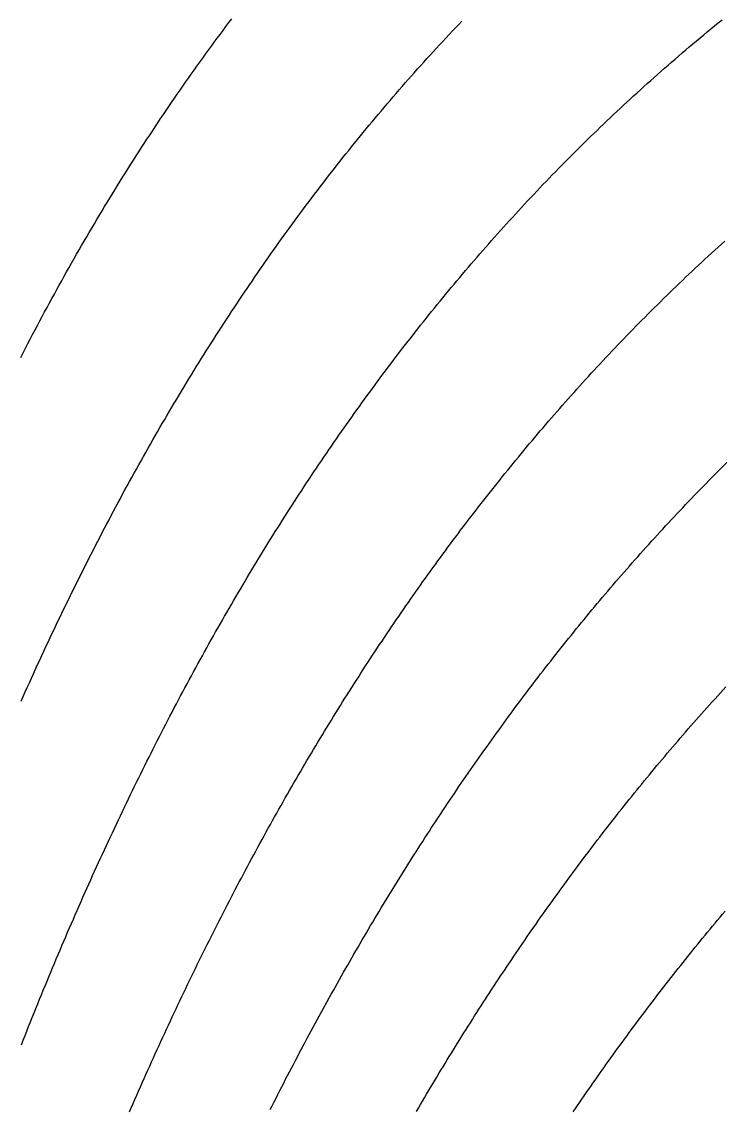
# Model space of a CAD drawing. Extents: x 201 to 397, y -170 to -3.
# Drawn here: x 232.19 to 254.16, y -93.46 to -59.48 of the extents above; entities that cross this region are included whole.
import ezdxf

# ---------------------------------------------------------------- set-up
doc = ezdxf.new("R2010")
doc.units = 0
doc.layers.add('MyLines', color=7, linetype='Continuous')

msp = doc.modelspace()

# ---------------------------------------------------------------- linework, layer by layer
at = {"layer": 'MyLines'}
for p, q in [((238.672, -59.511), (238.764, -59.39)), ((253.975, -59.519), (254.09, -59.426)), ((238.396, -59.878), (238.488, -59.756)), ((238.488, -59.756), (238.58, -59.634)), ((238.58, -59.634), (238.672, -59.511)), ((245.555, -59.886), (245.655, -59.78)), ((245.655, -59.78), (245.756, -59.673)), ((245.756, -59.673), (245.857, -59.568)), ((245.857, -59.568), (245.958, -59.462)), ((253.517, -59.893), (253.631, -59.8)), ((253.631, -59.8), (253.745, -59.706)), ((253.745, -59.706), (253.86, -59.613)), ((253.86, -59.613), (253.975, -59.519)), ((238.123, -60.248), (238.214, -60.124)), ((238.214, -60.124), (238.305, -60.001)), ((238.305, -60.001), (238.396, -59.878)), ((245.257, -60.206), (245.356, -60.099)), ((245.356, -60.099), (245.455, -59.992)), ((245.455, -59.992), (245.555, -59.886)), ((253.179, -60.176), (253.291, -60.082)), ((253.291, -60.082), (253.404, -59.987)), ((253.404, -59.987), (253.517, -59.893)), ((237.942, -60.495), (238.033, -60.371)), ((238.033, -60.371), (238.123, -60.248)), ((244.961, -60.527), (245.059, -60.42)), ((245.059, -60.42), (245.158, -60.313)), ((245.158, -60.313), (245.257, -60.206)), ((252.733, -60.554), (252.844, -60.459)), ((252.844, -60.459), (252.955, -60.365)), ((252.955, -60.365), (253.067, -60.27)), ((253.067, -60.27), (253.179, -60.176)), ((237.673, -60.868), (237.763, -60.744)), ((237.763, -60.744), (237.852, -60.619)), ((237.852, -60.619), (237.942, -60.495)), ((244.668, -60.851), (244.765, -60.743)), ((244.765, -60.743), (244.863, -60.635)), ((244.863, -60.635), (244.961, -60.527)), ((252.403, -60.84), (252.512, -60.744)), ((252.512, -60.744), (252.622, -60.649)), ((252.622, -60.649), (252.733, -60.554)), ((237.407, -61.243), (237.495, -61.118)), ((237.495, -61.118), (237.584, -60.993)), ((237.584, -60.993), (237.673, -60.868)), ((244.378, -61.176), (244.474, -61.067)), ((244.474, -61.067), (244.571, -60.959)), ((244.571, -60.959), (244.668, -60.851)), ((251.967, -61.222), (252.076, -61.126)), ((252.076, -61.126), (252.184, -61.031)), ((252.184, -61.031), (252.293, -60.935)), ((252.293, -60.935), (252.403, -60.84)), ((237.143, -61.621), (237.23, -61.495)), ((237.23, -61.495), (237.318, -61.369)), ((237.318, -61.369), (237.407, -61.243)), ((244.09, -61.503), (244.185, -61.394)), ((244.185, -61.394), (244.281, -61.285)), ((244.281, -61.285), (244.378, -61.176)), ((251.645, -61.511), (251.752, -61.415)), ((251.752, -61.415), (251.86, -61.318)), ((251.86, -61.318), (251.967, -61.222)), ((236.968, -61.874), (237.055, -61.748)), ((237.055, -61.748), (237.143, -61.621)), ((243.71, -61.941), (243.805, -61.831)), ((243.805, -61.831), (243.9, -61.722)), ((243.9, -61.722), (243.995, -61.612)), ((243.995, -61.612), (244.09, -61.503)), ((251.22, -61.898), (251.326, -61.801)), ((251.326, -61.801), (251.432, -61.704)), ((251.432, -61.704), (251.538, -61.607)), ((251.538, -61.607), (251.645, -61.511)), ((236.707, -62.256), (236.794, -62.128)), ((236.794, -62.128), (236.881, -62.001)), ((236.881, -62.001), (236.968, -61.874)), ((243.429, -62.272), (243.522, -62.162)), ((243.522, -62.162), (243.616, -62.051)), ((243.616, -62.051), (243.71, -61.941)), ((250.905, -62.189), (251.01, -62.092)), ((251.01, -62.092), (251.115, -61.995)), ((251.115, -61.995), (251.22, -61.898)), ((236.449, -62.64), (236.535, -62.511)), ((236.535, -62.511), (236.621, -62.383)), ((236.621, -62.383), (236.707, -62.256)), ((243.15, -62.605), (243.242, -62.494)), ((243.242, -62.494), (243.335, -62.383)), ((243.335, -62.383), (243.429, -62.272)), ((250.49, -62.581), (250.593, -62.483)), ((250.593, -62.483), (250.697, -62.385)), ((250.697, -62.385), (250.801, -62.287)), ((250.801, -62.287), (250.905, -62.189)), ((236.279, -62.897), (236.364, -62.768)), ((236.364, -62.768), (236.449, -62.64)), ((242.873, -62.939), (242.965, -62.828)), ((242.965, -62.828), (243.057, -62.716)), ((243.057, -62.716), (243.15, -62.605)), ((250.182, -62.876), (250.284, -62.777)), ((250.284, -62.777), (250.387, -62.679)), ((250.387, -62.679), (250.49, -62.581)), ((236.024, -63.285), (236.109, -63.155)), ((236.109, -63.155), (236.194, -63.026)), ((236.194, -63.026), (236.279, -62.897)), ((242.599, -63.276), (242.69, -63.163)), ((242.69, -63.163), (242.781, -63.051)), ((242.781, -63.051), (242.873, -62.939)), ((249.776, -63.271), (249.877, -63.172)), ((249.877, -63.172), (249.978, -63.073)), ((249.978, -63.073), (250.08, -62.974)), ((250.08, -62.974), (250.182, -62.876)), ((235.856, -63.545), (235.94, -63.415)), ((235.94, -63.415), (236.024, -63.285)), ((242.327, -63.614), (242.417, -63.501)), ((242.417, -63.501), (242.508, -63.388)), ((242.508, -63.388), (242.599, -63.276)), ((249.475, -63.569), (249.575, -63.47)), ((249.575, -63.47), (249.675, -63.37)), ((249.675, -63.37), (249.776, -63.271)), ((235.605, -63.936), (235.689, -63.806)), ((235.689, -63.806), (235.772, -63.675)), ((235.772, -63.675), (235.856, -63.545)), ((242.058, -63.954), (242.147, -63.84)), ((242.147, -63.84), (242.237, -63.727)), ((242.237, -63.727), (242.327, -63.614)), ((249.078, -63.969), (249.177, -63.869)), ((249.177, -63.869), (249.276, -63.769)), ((249.276, -63.769), (249.375, -63.669)), ((249.375, -63.669), (249.475, -63.569)), ((235.357, -64.331), (235.44, -64.199)), ((235.44, -64.199), (235.522, -64.068)), ((235.522, -64.068), (235.605, -63.936)), ((241.79, -64.295), (241.879, -64.181)), ((241.879, -64.181), (241.968, -64.067)), ((241.968, -64.067), (242.058, -63.954)), ((248.783, -64.27), (248.881, -64.17)), ((248.881, -64.17), (248.979, -64.069)), ((248.979, -64.069), (249.078, -63.969)), ((235.193, -64.595), (235.275, -64.463)), ((235.275, -64.463), (235.357, -64.331)), ((241.526, -64.639), (241.614, -64.524)), ((241.614, -64.524), (241.702, -64.41)), ((241.702, -64.41), (241.79, -64.295)), ((248.492, -64.573), (248.589, -64.472)), ((248.589, -64.472), (248.686, -64.371)), ((248.686, -64.371), (248.783, -64.27)), ((234.948, -64.993), (235.029, -64.86)), ((235.029, -64.86), (235.111, -64.727)), ((235.111, -64.727), (235.193, -64.595)), ((241.263, -64.984), (241.35, -64.869)), ((241.35, -64.869), (241.438, -64.754)), ((241.438, -64.754), (241.526, -64.639)), ((248.107, -64.98), (248.202, -64.878)), ((248.202, -64.878), (248.299, -64.776)), ((248.299, -64.776), (248.395, -64.675)), ((248.395, -64.675), (248.492, -64.573)), ((234.786, -65.26), (234.867, -65.127)), ((234.867, -65.127), (234.948, -64.993)), ((241.003, -65.331), (241.089, -65.216)), ((241.089, -65.216), (241.176, -65.1)), ((241.176, -65.1), (241.263, -64.984)), ((247.821, -65.286), (247.916, -65.184)), ((247.916, -65.184), (248.011, -65.081)), ((248.011, -65.081), (248.107, -64.98)), ((234.544, -65.663), (234.624, -65.528)), ((234.624, -65.528), (234.705, -65.394)), ((234.705, -65.394), (234.786, -65.26)), ((240.745, -65.681), (240.83, -65.564)), ((240.83, -65.564), (240.916, -65.448)), ((240.916, -65.448), (241.003, -65.331)), ((247.538, -65.594), (247.632, -65.491)), ((247.632, -65.491), (247.726, -65.388)), ((247.726, -65.388), (247.821, -65.286)), ((234.384, -65.932), (234.464, -65.797)), ((234.464, -65.797), (234.544, -65.663)), ((240.489, -66.031), (240.574, -65.914)), ((240.574, -65.914), (240.659, -65.797)), ((240.659, -65.797), (240.745, -65.681)), ((247.164, -66.006), (247.257, -65.903)), ((247.257, -65.903), (247.35, -65.799)), ((247.35, -65.799), (247.444, -65.696)), ((247.444, -65.696), (247.538, -65.594)), ((234.146, -66.339), (234.225, -66.203)), ((234.225, -66.203), (234.305, -66.067)), ((234.305, -66.067), (234.384, -65.932)), ((240.319, -66.266), (240.404, -66.149)), ((240.404, -66.149), (240.489, -66.031)), ((246.887, -66.317), (246.979, -66.213)), ((246.979, -66.213), (247.071, -66.11)), ((247.071, -66.11), (247.164, -66.006)), ((233.989, -66.611), (234.067, -66.475)), ((234.067, -66.475), (234.146, -66.339)), ((240.067, -66.62), (240.151, -66.502)), ((240.151, -66.502), (240.235, -66.384)), ((240.235, -66.384), (240.319, -66.266)), ((246.612, -66.63), (246.703, -66.525)), ((246.703, -66.525), (246.795, -66.421)), ((246.795, -66.421), (246.887, -66.317)), ((253.864, -66.622), (253.967, -66.528)), ((253.967, -66.528), (254.07, -66.435)), ((254.07, -66.435), (254.174, -66.342)), ((233.754, -67.022), (233.832, -66.885)), ((233.832, -66.885), (233.91, -66.748)), ((233.91, -66.748), (233.989, -66.611)), ((239.816, -66.976), (239.9, -66.858)), ((239.9, -66.858), (239.983, -66.739)), ((239.983, -66.739), (240.067, -66.62)), ((246.339, -66.944), (246.43, -66.839)), ((246.43, -66.839), (246.521, -66.734)), ((246.521, -66.734), (246.612, -66.63)), ((253.456, -66.997), (253.558, -66.903)), ((253.558, -66.903), (253.659, -66.809)), ((253.659, -66.809), (253.762, -66.715)), ((253.762, -66.715), (253.864, -66.622)), ((233.598, -67.297), (233.676, -67.159)), ((233.676, -67.159), (233.754, -67.022)), ((239.568, -67.334), (239.651, -67.215)), ((239.651, -67.215), (239.733, -67.095)), ((239.733, -67.095), (239.816, -66.976)), ((245.979, -67.365), (246.069, -67.259)), ((246.069, -67.259), (246.159, -67.154)), ((246.159, -67.154), (246.249, -67.049)), ((246.249, -67.049), (246.339, -66.944)), ((253.154, -67.279), (253.254, -67.185)), ((253.254, -67.185), (253.355, -67.091)), ((253.355, -67.091), (253.456, -66.997)), ((233.367, -67.712), (233.444, -67.574)), ((233.444, -67.574), (233.521, -67.435)), ((233.521, -67.435), (233.598, -67.297)), ((239.322, -67.694), (239.404, -67.574)), ((239.404, -67.574), (239.486, -67.454)), ((239.486, -67.454), (239.568, -67.334)), ((245.712, -67.682), (245.801, -67.576)), ((245.801, -67.576), (245.89, -67.47)), ((245.89, -67.47), (245.979, -67.365)), ((252.755, -67.658), (252.854, -67.563)), ((252.854, -67.563), (252.953, -67.468)), ((252.953, -67.468), (253.053, -67.374)), ((253.053, -67.374), (253.154, -67.279)), ((233.214, -67.99), (233.29, -67.851)), ((233.29, -67.851), (233.367, -67.712)), ((239.077, -68.056), (239.159, -67.935)), ((239.159, -67.935), (239.24, -67.814)), ((239.24, -67.814), (239.322, -67.694)), ((245.447, -68.001), (245.535, -67.895)), ((245.535, -67.895), (245.624, -67.788)), ((245.624, -67.788), (245.712, -67.682)), ((252.361, -68.038), (252.459, -67.943)), ((252.459, -67.943), (252.557, -67.848)), ((252.557, -67.848), (252.656, -67.753)), ((252.656, -67.753), (252.755, -67.658)), ((232.985, -68.41), (233.061, -68.27)), ((233.061, -68.27), (233.137, -68.13)), ((233.137, -68.13), (233.214, -67.99)), ((238.916, -68.298), (238.997, -68.177)), ((238.997, -68.177), (239.077, -68.056)), ((245.184, -68.322), (245.272, -68.215)), ((245.272, -68.215), (245.359, -68.108)), ((245.359, -68.108), (245.447, -68.001)), ((252.068, -68.325), (252.165, -68.229)), ((252.165, -68.229), (252.263, -68.134)), ((252.263, -68.134), (252.361, -68.038)), ((232.834, -68.691), (232.91, -68.55)), ((232.91, -68.55), (232.985, -68.41)), ((238.675, -68.663), (238.755, -68.541)), ((238.755, -68.541), (238.835, -68.419)), ((238.835, -68.419), (238.916, -68.298)), ((244.924, -68.644), (245.01, -68.536)), ((245.01, -68.536), (245.097, -68.429)), ((245.097, -68.429), (245.184, -68.322)), ((251.683, -68.709), (251.779, -68.613)), ((251.779, -68.613), (251.875, -68.517)), ((251.875, -68.517), (251.971, -68.421)), ((251.971, -68.421), (252.068, -68.325)), ((232.609, -69.114), (232.684, -68.973)), ((232.684, -68.973), (232.759, -68.831)), ((232.759, -68.831), (232.834, -68.691)), ((238.436, -69.03), (238.515, -68.907)), ((238.515, -68.907), (238.595, -68.785)), ((238.595, -68.785), (238.675, -68.663)), ((244.58, -69.076), (244.665, -68.967)), ((244.665, -68.967), (244.751, -68.859)), ((244.751, -68.859), (244.837, -68.752)), ((244.837, -68.752), (244.924, -68.644)), ((251.396, -68.999), (251.492, -68.902)), ((251.492, -68.902), (251.587, -68.806)), ((251.587, -68.806), (251.683, -68.709)), ((232.46, -69.398), (232.534, -69.256)), ((232.534, -69.256), (232.609, -69.114)), ((238.198, -69.398), (238.277, -69.275)), ((238.277, -69.275), (238.356, -69.152)), ((238.356, -69.152), (238.436, -69.03)), ((244.324, -69.401), (244.409, -69.292)), ((244.409, -69.292), (244.494, -69.184)), ((244.494, -69.184), (244.58, -69.076)), ((251.019, -69.387), (251.113, -69.29)), ((251.113, -69.29), (251.207, -69.193)), ((251.207, -69.193), (251.302, -69.096)), ((251.302, -69.096), (251.396, -68.999)), ((232.311, -69.683), (232.386, -69.54)), ((232.386, -69.54), (232.46, -69.398)), ((237.963, -69.769), (238.041, -69.645)), ((238.041, -69.645), (238.12, -69.522)), ((238.12, -69.522), (238.198, -69.398)), ((244.071, -69.728), (244.155, -69.619)), ((244.155, -69.619), (244.239, -69.51)), ((244.239, -69.51), (244.324, -69.401)), ((250.739, -69.68), (250.832, -69.582)), ((250.832, -69.582), (250.925, -69.485)), ((250.925, -69.485), (251.019, -69.387)), ((232.164, -69.969), (232.238, -69.826)), ((232.238, -69.826), (232.311, -69.683)), ((237.807, -70.018), (237.885, -69.893)), ((237.885, -69.893), (237.963, -69.769)), ((243.819, -70.057), (243.903, -69.947)), ((243.903, -69.947), (243.986, -69.838)), ((243.986, -69.838), (244.071, -69.728)), ((250.369, -70.072), (250.461, -69.974)), ((250.461, -69.974), (250.553, -69.876)), ((250.553, -69.876), (250.646, -69.778)), ((250.646, -69.778), (250.739, -69.68)), ((237.575, -70.392), (237.652, -70.267)), ((237.652, -70.267), (237.73, -70.142)), ((237.73, -70.142), (237.807, -70.018)), ((243.569, -70.387), (243.652, -70.277)), ((243.652, -70.277), (243.736, -70.167)), ((243.736, -70.167), (243.819, -70.057)), ((250.094, -70.367), (250.186, -70.269)), ((250.186, -70.269), (250.277, -70.17)), ((250.277, -70.17), (250.369, -70.072)), ((237.344, -70.768), (237.421, -70.642)), ((237.421, -70.642), (237.498, -70.517)), ((237.498, -70.517), (237.575, -70.392)), ((243.322, -70.719), (243.404, -70.608)), ((243.404, -70.608), (243.487, -70.497)), ((243.487, -70.497), (243.569, -70.387)), ((249.732, -70.763), (249.822, -70.664)), ((249.822, -70.664), (249.913, -70.565)), ((249.913, -70.565), (250.003, -70.466)), ((250.003, -70.466), (250.094, -70.367)), ((237.192, -71.02), (237.268, -70.894)), ((237.268, -70.894), (237.344, -70.768)), ((243.076, -71.052), (243.158, -70.941)), ((243.158, -70.941), (243.24, -70.83)), ((243.24, -70.83), (243.322, -70.719)), ((249.463, -71.062), (249.552, -70.962)), ((249.552, -70.962), (249.642, -70.863)), ((249.642, -70.863), (249.732, -70.763)), ((236.964, -71.399), (237.04, -71.272)), ((237.04, -71.272), (237.116, -71.146)), ((237.116, -71.146), (237.192, -71.02)), ((242.833, -71.387), (242.914, -71.275)), ((242.914, -71.275), (242.995, -71.164)), ((242.995, -71.164), (243.076, -71.052)), ((249.196, -71.361), (249.284, -71.261)), ((249.284, -71.261), (249.373, -71.161)), ((249.373, -71.161), (249.463, -71.062)), ((236.739, -71.78), (236.814, -71.653)), ((236.814, -71.653), (236.889, -71.526)), ((236.889, -71.526), (236.964, -71.399)), ((242.591, -71.724), (242.671, -71.611)), ((242.671, -71.611), (242.752, -71.499)), ((242.752, -71.499), (242.833, -71.387)), ((248.843, -71.763), (248.931, -71.662)), ((248.931, -71.662), (249.019, -71.562)), ((249.019, -71.562), (249.107, -71.461)), ((249.107, -71.461), (249.196, -71.361)), ((236.589, -72.036), (236.664, -71.908)), ((236.664, -71.908), (236.739, -71.78)), ((242.351, -72.062), (242.431, -71.949)), ((242.431, -71.949), (242.511, -71.836)), ((242.511, -71.836), (242.591, -71.724)), ((248.582, -72.065), (248.669, -71.964)), ((248.669, -71.964), (248.756, -71.863)), ((248.756, -71.863), (248.843, -71.763)), ((236.366, -72.421), (236.44, -72.292)), ((236.44, -72.292), (236.515, -72.164)), ((236.515, -72.164), (236.589, -72.036)), ((242.113, -72.401), (242.192, -72.288)), ((242.192, -72.288), (242.271, -72.175)), ((242.271, -72.175), (242.351, -72.062)), ((248.236, -72.471), (248.322, -72.369)), ((248.322, -72.369), (248.408, -72.268)), ((248.408, -72.268), (248.495, -72.166)), ((248.495, -72.166), (248.582, -72.065)), ((236.145, -72.808), (236.218, -72.679)), ((236.218, -72.679), (236.292, -72.55)), ((236.292, -72.55), (236.366, -72.421)), ((241.877, -72.742), (241.955, -72.629)), ((241.955, -72.629), (242.034, -72.515)), ((242.034, -72.515), (242.113, -72.401)), ((247.979, -72.776), (248.064, -72.674)), ((248.064, -72.674), (248.15, -72.572)), ((248.15, -72.572), (248.236, -72.471)), ((235.998, -73.067), (236.072, -72.937)), ((236.072, -72.937), (236.145, -72.808)), ((241.642, -73.085), (241.72, -72.971)), ((241.72, -72.971), (241.798, -72.857)), ((241.798, -72.857), (241.877, -72.742)), ((247.724, -73.083), (247.809, -72.981)), ((247.809, -72.981), (247.894, -72.878)), ((247.894, -72.878), (247.979, -72.776)), ((235.78, -73.457), (235.853, -73.327)), ((235.853, -73.327), (235.925, -73.197)), ((235.925, -73.197), (235.998, -73.067)), ((241.41, -73.43), (241.487, -73.315)), ((241.487, -73.315), (241.565, -73.2)), ((241.565, -73.2), (241.642, -73.085)), ((247.388, -73.494), (247.472, -73.391)), ((247.472, -73.391), (247.556, -73.288)), ((247.556, -73.288), (247.64, -73.186)), ((247.64, -73.186), (247.724, -73.083)), ((254.054, -73.444), (254.148, -73.351)), ((254.148, -73.351), (254.242, -73.258)), ((235.563, -73.85), (235.635, -73.719)), ((235.635, -73.719), (235.708, -73.588)), ((235.708, -73.588), (235.78, -73.457)), ((241.179, -73.776), (241.255, -73.66)), ((241.255, -73.66), (241.332, -73.545)), ((241.332, -73.545), (241.41, -73.43)), ((247.138, -73.804), (247.221, -73.701)), ((247.221, -73.701), (247.304, -73.597)), ((247.304, -73.597), (247.388, -73.494)), ((253.682, -73.818), (253.775, -73.725)), ((253.775, -73.725), (253.868, -73.631)), ((253.868, -73.631), (253.961, -73.538)), ((253.961, -73.538), (254.054, -73.444)), ((235.42, -74.112), (235.491, -73.981)), ((235.491, -73.981), (235.563, -73.85)), ((240.949, -74.124), (241.026, -74.008)), ((241.026, -74.008), (241.102, -73.892)), ((241.102, -73.892), (241.179, -73.776)), ((246.89, -74.115), (246.972, -74.012)), ((246.972, -74.012), (247.055, -73.908)), ((247.055, -73.908), (247.138, -73.804)), ((253.407, -74.1), (253.498, -74.006)), ((253.498, -74.006), (253.59, -73.912)), ((253.59, -73.912), (253.682, -73.818)), ((235.206, -74.508), (235.277, -74.376)), ((235.277, -74.376), (235.348, -74.244)), ((235.348, -74.244), (235.42, -74.112)), ((240.722, -74.473), (240.798, -74.356)), ((240.798, -74.356), (240.873, -74.24)), ((240.873, -74.24), (240.949, -74.124)), ((246.644, -74.428), (246.725, -74.324)), ((246.725, -74.324), (246.807, -74.219)), ((246.807, -74.219), (246.89, -74.115)), ((253.042, -74.477), (253.133, -74.382)), ((253.133, -74.382), (253.224, -74.288)), ((253.224, -74.288), (253.315, -74.194)), ((253.315, -74.194), (253.407, -74.1)), ((235.064, -74.774), (235.135, -74.641)), ((235.135, -74.641), (235.206, -74.508)), ((240.496, -74.824), (240.571, -74.707)), ((240.571, -74.707), (240.646, -74.59)), ((240.646, -74.59), (240.722, -74.473)), ((246.318, -74.847), (246.399, -74.742)), ((246.399, -74.742), (246.48, -74.637)), ((246.48, -74.637), (246.562, -74.532)), ((246.562, -74.532), (246.644, -74.428)), ((252.772, -74.761), (252.862, -74.666)), ((252.862, -74.666), (252.952, -74.571)), ((252.952, -74.571), (253.042, -74.477)), ((234.852, -75.173), (234.923, -75.04)), ((234.923, -75.04), (234.993, -74.907)), ((234.993, -74.907), (235.064, -74.774)), ((240.272, -75.177), (240.346, -75.059)), ((240.346, -75.059), (240.421, -74.941)), ((240.421, -74.941), (240.496, -74.824)), ((246.076, -75.162), (246.157, -75.057)), ((246.157, -75.057), (246.237, -74.952)), ((246.237, -74.952), (246.318, -74.847)), ((252.415, -75.141), (252.504, -75.046)), ((252.504, -75.046), (252.593, -74.951)), ((252.593, -74.951), (252.682, -74.856)), ((252.682, -74.856), (252.772, -74.761)), ((234.712, -75.441), (234.782, -75.307)), ((234.782, -75.307), (234.852, -75.173)), ((240.049, -75.531), (240.123, -75.413)), ((240.123, -75.413), (240.198, -75.295)), ((240.198, -75.295), (240.272, -75.177)), ((245.837, -75.479), (245.916, -75.373)), ((245.916, -75.373), (245.996, -75.268)), ((245.996, -75.268), (246.076, -75.162)), ((252.062, -75.524), (252.15, -75.428)), ((252.15, -75.428), (252.238, -75.332)), ((252.238, -75.332), (252.327, -75.237)), ((252.327, -75.237), (252.415, -75.141)), ((234.503, -75.844), (234.573, -75.709)), ((234.573, -75.709), (234.642, -75.575)), ((234.642, -75.575), (234.712, -75.441)), ((239.829, -75.887), (239.902, -75.768)), ((239.902, -75.768), (239.976, -75.649)), ((239.976, -75.649), (240.049, -75.531)), ((245.598, -75.797), (245.678, -75.691)), ((245.678, -75.691), (245.757, -75.585)), ((245.757, -75.585), (245.837, -75.479)), ((251.8, -75.812), (251.887, -75.716)), ((251.887, -75.716), (251.975, -75.62)), ((251.975, -75.62), (252.062, -75.524)), ((234.365, -76.114), (234.434, -75.979)), ((234.434, -75.979), (234.503, -75.844)), ((239.682, -76.125), (239.755, -76.006)), ((239.755, -76.006), (239.829, -75.887)), ((245.362, -76.117), (245.441, -76.01)), ((245.441, -76.01), (245.519, -75.904)), ((245.519, -75.904), (245.598, -75.797)), ((251.454, -76.198), (251.54, -76.101)), ((251.54, -76.101), (251.627, -76.005)), ((251.627, -76.005), (251.713, -75.908)), ((251.713, -75.908), (251.8, -75.812)), ((234.159, -76.52), (234.227, -76.384)), ((234.227, -76.384), (234.296, -76.249)), ((234.296, -76.249), (234.365, -76.114)), ((239.464, -76.484), (239.536, -76.364)), ((239.536, -76.364), (239.609, -76.245)), ((239.609, -76.245), (239.682, -76.125)), ((245.05, -76.545), (245.127, -76.438)), ((245.127, -76.438), (245.205, -76.331)), ((245.205, -76.331), (245.284, -76.224)), ((245.284, -76.224), (245.362, -76.117)), ((251.197, -76.488), (251.282, -76.391)), ((251.282, -76.391), (251.368, -76.294)), ((251.368, -76.294), (251.454, -76.198)), ((234.022, -76.793), (234.09, -76.656)), ((234.09, -76.656), (234.159, -76.52)), ((239.247, -76.845), (239.319, -76.724)), ((239.319, -76.724), (239.391, -76.604)), ((239.391, -76.604), (239.464, -76.484)), ((244.817, -76.868), (244.895, -76.76)), ((244.895, -76.76), (244.972, -76.653)), ((244.972, -76.653), (245.05, -76.545)), ((250.857, -76.878), (250.942, -76.78)), ((250.942, -76.78), (251.026, -76.683)), ((251.026, -76.683), (251.111, -76.585)), ((251.111, -76.585), (251.197, -76.488)), ((233.818, -77.203), (233.886, -77.066)), ((233.886, -77.066), (233.954, -76.929)), ((233.954, -76.929), (234.022, -76.793)), ((239.032, -77.207), (239.104, -77.086)), ((239.104, -77.086), (239.175, -76.965)), ((239.175, -76.965), (239.247, -76.845)), ((244.587, -77.192), (244.663, -77.084)), ((244.663, -77.084), (244.74, -76.976)), ((244.74, -76.976), (244.817, -76.868)), ((250.605, -77.171), (250.689, -77.073)), ((250.689, -77.073), (250.773, -76.975)), ((250.773, -76.975), (250.857, -76.878)), ((233.683, -77.478), (233.75, -77.34)), ((233.75, -77.34), (233.818, -77.203)), ((238.818, -77.571), (238.889, -77.449)), ((238.889, -77.449), (238.961, -77.328)), ((238.961, -77.328), (239.032, -77.207)), ((244.358, -77.518), (244.434, -77.409)), ((244.434, -77.409), (244.51, -77.3)), ((244.51, -77.3), (244.587, -77.192)), ((250.271, -77.564), (250.354, -77.465)), ((250.354, -77.465), (250.438, -77.367)), ((250.438, -77.367), (250.521, -77.269)), ((250.521, -77.269), (250.605, -77.171)), ((233.482, -77.892), (233.549, -77.753)), ((233.549, -77.753), (233.616, -77.615)), ((233.616, -77.615), (233.683, -77.478)), ((238.677, -77.814), (238.748, -77.692)), ((238.748, -77.692), (238.818, -77.571)), ((244.131, -77.844), (244.206, -77.735)), ((244.206, -77.735), (244.282, -77.626)), ((244.282, -77.626), (244.358, -77.518)), ((250.023, -77.859), (250.106, -77.761)), ((250.106, -77.761), (250.188, -77.662)), ((250.188, -77.662), (250.271, -77.564)), ((233.348, -78.169), (233.415, -78.03)), ((233.415, -78.03), (233.482, -77.892)), ((238.466, -78.181), (238.536, -78.058)), ((238.536, -78.058), (238.606, -77.936)), ((238.606, -77.936), (238.677, -77.814)), ((243.905, -78.173), (243.98, -78.063)), ((243.98, -78.063), (244.055, -77.954)), ((244.055, -77.954), (244.131, -77.844)), ((249.778, -78.156), (249.859, -78.057)), ((249.859, -78.057), (249.941, -77.958)), ((249.941, -77.958), (250.023, -77.859)), ((233.149, -78.586), (233.215, -78.447)), ((233.215, -78.447), (233.282, -78.308)), ((233.282, -78.308), (233.348, -78.169)), ((238.256, -78.549), (238.326, -78.426)), ((238.326, -78.426), (238.396, -78.304)), ((238.396, -78.304), (238.466, -78.181)), ((243.681, -78.502), (243.756, -78.392)), ((243.756, -78.392), (243.83, -78.282)), ((243.83, -78.282), (243.905, -78.173)), ((249.453, -78.554), (249.534, -78.455)), ((249.534, -78.455), (249.615, -78.355)), ((249.615, -78.355), (249.696, -78.256)), ((249.696, -78.256), (249.778, -78.156)), ((233.017, -78.866), (233.083, -78.726)), ((233.083, -78.726), (233.149, -78.586)), ((238.048, -78.92), (238.117, -78.796)), ((238.117, -78.796), (238.187, -78.673)), ((238.187, -78.673), (238.256, -78.549)), ((243.459, -78.833), (243.533, -78.723)), ((243.533, -78.723), (243.607, -78.612)), ((243.607, -78.612), (243.681, -78.502)), ((249.211, -78.854), (249.291, -78.754)), ((249.291, -78.754), (249.372, -78.654)), ((249.372, -78.654), (249.453, -78.554)), ((232.821, -79.287), (232.886, -79.147)), ((232.886, -79.147), (232.952, -79.006)), ((232.952, -79.006), (233.017, -78.866)), ((237.841, -79.292), (237.91, -79.167)), ((237.91, -79.167), (237.979, -79.043)), ((237.979, -79.043), (238.048, -78.92)), ((243.165, -79.277), (243.238, -79.166)), ((243.238, -79.166), (243.311, -79.055)), ((243.311, -79.055), (243.385, -78.944)), ((243.385, -78.944), (243.459, -78.833)), ((248.892, -79.255), (248.971, -79.155)), ((248.971, -79.155), (249.051, -79.054)), ((249.051, -79.054), (249.131, -78.954)), ((249.131, -78.954), (249.211, -78.854)), ((232.69, -79.57), (232.755, -79.428)), ((232.755, -79.428), (232.821, -79.287)), ((237.704, -79.541), (237.773, -79.416)), ((237.773, -79.416), (237.841, -79.292)), ((242.946, -79.611), (243.019, -79.499)), ((243.019, -79.499), (243.092, -79.388)), ((243.092, -79.388), (243.165, -79.277)), ((248.655, -79.557), (248.734, -79.456)), ((248.734, -79.456), (248.813, -79.356)), ((248.813, -79.356), (248.892, -79.255)), ((232.561, -79.853), (232.625, -79.711)), ((232.625, -79.711), (232.69, -79.57)), ((237.5, -79.915), (237.568, -79.79)), ((237.568, -79.79), (237.636, -79.665)), ((237.636, -79.665), (237.704, -79.541)), ((242.729, -79.947), (242.801, -79.835)), ((242.801, -79.835), (242.873, -79.723)), ((242.873, -79.723), (242.946, -79.611)), ((248.419, -79.861), (248.497, -79.76)), ((248.497, -79.76), (248.576, -79.658)), ((248.576, -79.658), (248.655, -79.557)), ((232.367, -80.279), (232.432, -80.137)), ((232.432, -80.137), (232.496, -79.995)), ((232.496, -79.995), (232.561, -79.853)), ((237.297, -80.292), (237.364, -80.166)), ((237.364, -80.166), (237.432, -80.041)), ((237.432, -80.041), (237.5, -79.915)), ((242.513, -80.284), (242.585, -80.171)), ((242.585, -80.171), (242.657, -80.059)), ((242.657, -80.059), (242.729, -79.947)), ((248.108, -80.267), (248.185, -80.165)), ((248.185, -80.165), (248.263, -80.064)), ((248.263, -80.064), (248.341, -79.962)), ((248.341, -79.962), (248.419, -79.861)), ((232.239, -80.565), (232.303, -80.422)), ((232.303, -80.422), (232.367, -80.279)), ((237.162, -80.544), (237.23, -80.418)), ((237.23, -80.418), (237.297, -80.292)), ((242.299, -80.622), (242.37, -80.509)), ((242.37, -80.509), (242.441, -80.396)), ((242.441, -80.396), (242.513, -80.284)), ((247.876, -80.573), (247.953, -80.471)), ((247.953, -80.471), (248.03, -80.369)), ((248.03, -80.369), (248.108, -80.267)), ((253.956, -80.547), (254.041, -80.454)), ((254.041, -80.454), (254.126, -80.361)), ((254.126, -80.361), (254.212, -80.267)), ((232.175, -80.708), (232.239, -80.565)), ((236.962, -80.924), (237.028, -80.797)), ((237.028, -80.797), (237.095, -80.671)), ((237.095, -80.671), (237.162, -80.544)), ((242.086, -80.962), (242.157, -80.849)), ((242.157, -80.849), (242.228, -80.735)), ((242.228, -80.735), (242.299, -80.622)), ((247.646, -80.881), (247.723, -80.778)), ((247.723, -80.778), (247.799, -80.676)), ((247.799, -80.676), (247.876, -80.573)), ((253.617, -80.921), (253.701, -80.827)), ((253.701, -80.827), (253.786, -80.734)), ((253.786, -80.734), (253.871, -80.64)), ((253.871, -80.64), (253.956, -80.547)), ((236.762, -81.305), (236.829, -81.178)), ((236.829, -81.178), (236.895, -81.051)), ((236.895, -81.051), (236.962, -80.924)), ((241.875, -81.304), (241.945, -81.19)), ((241.945, -81.19), (242.015, -81.076)), ((242.015, -81.076), (242.086, -80.962)), ((247.343, -81.292), (247.418, -81.189)), ((247.418, -81.189), (247.494, -81.086)), ((247.494, -81.086), (247.57, -80.983)), ((247.57, -80.983), (247.646, -80.881)), ((253.282, -81.297), (253.366, -81.203)), ((253.366, -81.203), (253.449, -81.109)), ((253.449, -81.109), (253.533, -81.015)), ((253.533, -81.015), (253.617, -80.921)), ((236.63, -81.561), (236.696, -81.433)), ((236.696, -81.433), (236.762, -81.305)), ((241.665, -81.646), (241.735, -81.532)), ((241.735, -81.532), (241.805, -81.418)), ((241.805, -81.418), (241.875, -81.304)), ((247.117, -81.602), (247.192, -81.499)), ((247.192, -81.499), (247.267, -81.396)), ((247.267, -81.396), (247.343, -81.292)), ((253.033, -81.58), (253.116, -81.486)), ((253.116, -81.486), (253.199, -81.391)), ((253.199, -81.391), (253.282, -81.297)), ((236.433, -81.945), (236.499, -81.817)), ((236.499, -81.817), (236.564, -81.688)), ((236.564, -81.688), (236.63, -81.561)), ((241.456, -81.991), (241.526, -81.876)), ((241.526, -81.876), (241.595, -81.761)), ((241.595, -81.761), (241.665, -81.646)), ((246.892, -81.914), (246.967, -81.81)), ((246.967, -81.81), (247.042, -81.706)), ((247.042, -81.706), (247.117, -81.602)), ((252.705, -81.959), (252.786, -81.864)), ((252.786, -81.864), (252.869, -81.769)), ((252.869, -81.769), (252.951, -81.675)), ((252.951, -81.675), (253.033, -81.58)), ((236.238, -82.331), (236.303, -82.202)), ((236.303, -82.202), (236.368, -82.073)), ((236.368, -82.073), (236.433, -81.945)), ((241.249, -82.336), (241.318, -82.221)), ((241.318, -82.221), (241.387, -82.106)), ((241.387, -82.106), (241.456, -81.991)), ((246.595, -82.331), (246.669, -82.226)), ((246.669, -82.226), (246.743, -82.122)), ((246.743, -82.122), (246.818, -82.018)), ((246.818, -82.018), (246.892, -81.914)), ((252.46, -82.245), (252.542, -82.149)), ((252.542, -82.149), (252.623, -82.054)), ((252.623, -82.054), (252.705, -81.959)), ((236.108, -82.59), (236.173, -82.46)), ((236.173, -82.46), (236.238, -82.331)), ((241.112, -82.568), (241.181, -82.452)), ((241.181, -82.452), (241.249, -82.336)), ((246.375, -82.645), (246.448, -82.54)), ((246.448, -82.54), (246.522, -82.435)), ((246.522, -82.435), (246.595, -82.331)), ((252.137, -82.627), (252.218, -82.531)), ((252.218, -82.531), (252.298, -82.435)), ((252.298, -82.435), (252.379, -82.34)), ((252.379, -82.34), (252.46, -82.245)), ((235.914, -82.979), (235.979, -82.849)), ((235.979, -82.849), (236.043, -82.719)), ((236.043, -82.719), (236.108, -82.59)), ((240.907, -82.916), (240.976, -82.8)), ((240.976, -82.8), (241.044, -82.684)), ((241.044, -82.684), (241.112, -82.568)), ((246.155, -82.96), (246.228, -82.855)), ((246.228, -82.855), (246.301, -82.75)), ((246.301, -82.75), (246.375, -82.645)), ((251.897, -82.914), (251.977, -82.818)), ((251.977, -82.818), (252.057, -82.723)), ((252.057, -82.723), (252.137, -82.627)), ((235.722, -83.37), (235.786, -83.239)), ((235.786, -83.239), (235.85, -83.109)), ((235.85, -83.109), (235.914, -82.979)), ((240.704, -83.265), (240.772, -83.149)), ((240.772, -83.149), (240.839, -83.032)), ((240.839, -83.032), (240.907, -82.916)), ((245.938, -83.276), (246.01, -83.171)), ((246.01, -83.171), (246.083, -83.065)), ((246.083, -83.065), (246.155, -82.96)), ((251.58, -83.3), (251.659, -83.203)), ((251.659, -83.203), (251.738, -83.107)), ((251.738, -83.107), (251.818, -83.011)), ((251.818, -83.011), (251.897, -82.914)), ((235.595, -83.632), (235.658, -83.501)), ((235.658, -83.501), (235.722, -83.37)), ((240.502, -83.616), (240.569, -83.499)), ((240.569, -83.499), (240.637, -83.382)), ((240.637, -83.382), (240.704, -83.265)), ((245.721, -83.594), (245.793, -83.488)), ((245.793, -83.488), (245.865, -83.382)), ((245.865, -83.382), (245.938, -83.276)), ((251.344, -83.59), (251.423, -83.493)), ((251.423, -83.493), (251.501, -83.396)), ((251.501, -83.396), (251.58, -83.3)), ((235.404, -84.026), (235.468, -83.894)), ((235.468, -83.894), (235.531, -83.763)), ((235.531, -83.763), (235.595, -83.632)), ((240.301, -83.969), (240.368, -83.851)), ((240.368, -83.851), (240.435, -83.734)), ((240.435, -83.734), (240.502, -83.616)), ((245.435, -84.019), (245.507, -83.913)), ((245.507, -83.913), (245.578, -83.806)), ((245.578, -83.806), (245.65, -83.7)), ((245.65, -83.7), (245.721, -83.594)), ((251.033, -83.978), (251.11, -83.881)), ((251.11, -83.881), (251.188, -83.784)), ((251.188, -83.784), (251.266, -83.687)), ((251.266, -83.687), (251.344, -83.59)), ((235.278, -84.29), (235.341, -84.158)), ((235.341, -84.158), (235.404, -84.026)), ((240.102, -84.323), (240.168, -84.205)), ((240.168, -84.205), (240.235, -84.087)), ((240.235, -84.087), (240.301, -83.969)), ((245.223, -84.34), (245.293, -84.233)), ((245.293, -84.233), (245.364, -84.126)), ((245.364, -84.126), (245.435, -84.019)), ((250.801, -84.27), (250.878, -84.173)), ((250.878, -84.173), (250.955, -84.075)), ((250.955, -84.075), (251.033, -83.978)), ((235.09, -84.687), (235.153, -84.554)), ((235.153, -84.554), (235.215, -84.422)), ((235.215, -84.422), (235.278, -84.29)), ((239.904, -84.679), (239.97, -84.56)), ((239.97, -84.56), (240.036, -84.441)), ((240.036, -84.441), (240.102, -84.323)), ((245.011, -84.662), (245.081, -84.554)), ((245.081, -84.554), (245.152, -84.447)), ((245.152, -84.447), (245.223, -84.34)), ((250.494, -84.662), (250.571, -84.564)), ((250.571, -84.564), (250.647, -84.466)), ((250.647, -84.466), (250.724, -84.368)), ((250.724, -84.368), (250.801, -84.27)), ((234.966, -84.953), (235.028, -84.82)), ((235.028, -84.82), (235.09, -84.687)), ((239.707, -85.036), (239.772, -84.917)), ((239.772, -84.917), (239.838, -84.797)), ((239.838, -84.797), (239.904, -84.679)), ((244.801, -84.984), (244.871, -84.877)), ((244.871, -84.877), (244.941, -84.769)), ((244.941, -84.769), (245.011, -84.662)), ((250.266, -84.957), (250.342, -84.858)), ((250.342, -84.858), (250.418, -84.76)), ((250.418, -84.76), (250.494, -84.662)), ((234.779, -85.353), (234.841, -85.22)), ((234.841, -85.22), (234.903, -85.086)), ((234.903, -85.086), (234.966, -84.953)), ((239.511, -85.394), (239.577, -85.275)), ((239.577, -85.275), (239.642, -85.155)), ((239.642, -85.155), (239.707, -85.036)), ((244.593, -85.309), (244.662, -85.2)), ((244.662, -85.2), (244.731, -85.092)), ((244.731, -85.092), (244.801, -84.984)), ((249.965, -85.351), (250.04, -85.253)), ((250.04, -85.253), (250.115, -85.154)), ((250.115, -85.154), (250.191, -85.055)), ((250.191, -85.055), (250.266, -84.957)), ((234.595, -85.756), (234.656, -85.621)), ((234.656, -85.621), (234.718, -85.487)), ((234.718, -85.487), (234.779, -85.353)), ((239.382, -85.634), (239.447, -85.514)), ((239.447, -85.514), (239.511, -85.394)), ((244.385, -85.634), (244.454, -85.525)), ((244.454, -85.525), (244.523, -85.417)), ((244.523, -85.417), (244.593, -85.309)), ((249.741, -85.649), (249.815, -85.55)), ((249.815, -85.55), (249.89, -85.45)), ((249.89, -85.45), (249.965, -85.351)), ((234.472, -86.025), (234.533, -85.89)), ((234.533, -85.89), (234.595, -85.756)), ((239.188, -85.995), (239.253, -85.875)), ((239.253, -85.875), (239.317, -85.754)), ((239.317, -85.754), (239.382, -85.634)), ((244.111, -86.07), (244.179, -85.961)), ((244.179, -85.961), (244.248, -85.852)), ((244.248, -85.852), (244.317, -85.743)), ((244.317, -85.743), (244.385, -85.634)), ((249.444, -86.047), (249.518, -85.947)), ((249.518, -85.947), (249.592, -85.847)), ((249.592, -85.847), (249.667, -85.748)), ((249.667, -85.748), (249.741, -85.649)), ((234.289, -86.43), (234.35, -86.295)), ((234.35, -86.295), (234.411, -86.16)), ((234.411, -86.16), (234.472, -86.025)), ((238.996, -86.358), (239.06, -86.237)), ((239.06, -86.237), (239.124, -86.116)), ((239.124, -86.116), (239.188, -85.995)), ((243.907, -86.398), (243.975, -86.289)), ((243.975, -86.289), (244.043, -86.179)), ((244.043, -86.179), (244.111, -86.07)), ((249.224, -86.346), (249.297, -86.246)), ((249.297, -86.246), (249.371, -86.146)), ((249.371, -86.146), (249.444, -86.047)), ((234.168, -86.702), (234.229, -86.566)), ((234.229, -86.566), (234.289, -86.43)), ((238.805, -86.722), (238.869, -86.6)), ((238.869, -86.6), (238.932, -86.479)), ((238.932, -86.479), (238.996, -86.358)), ((243.704, -86.728), (243.772, -86.618)), ((243.772, -86.618), (243.839, -86.508)), ((243.839, -86.508), (243.907, -86.398)), ((249.005, -86.647), (249.078, -86.547)), ((249.078, -86.547), (249.151, -86.446)), ((249.151, -86.446), (249.224, -86.346)), ((233.987, -87.11), (234.047, -86.974)), ((234.047, -86.974), (234.108, -86.838)), ((234.108, -86.838), (234.168, -86.702)), ((238.615, -87.088), (238.679, -86.965)), ((238.679, -86.965), (238.742, -86.844)), ((238.742, -86.844), (238.805, -86.722)), ((243.503, -87.058), (243.57, -86.948)), ((243.57, -86.948), (243.637, -86.838)), ((243.637, -86.838), (243.704, -86.728)), ((248.715, -87.049), (248.787, -86.949)), ((248.787, -86.949), (248.86, -86.848)), ((248.86, -86.848), (248.932, -86.747)), ((248.932, -86.747), (249.005, -86.647)), ((233.867, -87.384), (233.927, -87.247)), ((233.927, -87.247), (233.987, -87.11)), ((238.49, -87.332), (238.552, -87.21)), ((238.552, -87.21), (238.615, -87.088)), ((243.303, -87.391), (243.369, -87.28)), ((243.369, -87.28), (243.436, -87.169)), ((243.436, -87.169), (243.503, -87.058)), ((248.5, -87.353), (248.571, -87.251)), ((248.571, -87.251), (248.643, -87.15)), ((248.643, -87.15), (248.715, -87.049)), ((254.108, -87.37), (254.187, -87.277)), ((233.688, -87.796), (233.748, -87.658)), ((233.748, -87.658), (233.807, -87.521)), ((233.807, -87.521), (233.867, -87.384)), ((238.302, -87.7), (238.364, -87.577)), ((238.364, -87.577), (238.427, -87.455)), ((238.427, -87.455), (238.49, -87.332)), ((243.104, -87.724), (243.17, -87.613)), ((243.17, -87.613), (243.236, -87.502)), ((243.236, -87.502), (243.303, -87.391)), ((248.215, -87.758), (248.286, -87.657)), ((248.286, -87.657), (248.357, -87.555)), ((248.357, -87.555), (248.428, -87.454)), ((248.428, -87.454), (248.5, -87.353)), ((253.795, -87.743), (253.873, -87.65)), ((253.873, -87.65), (253.951, -87.556)), ((253.951, -87.556), (254.03, -87.463)), ((254.03, -87.463), (254.108, -87.37)), ((233.57, -88.071), (233.629, -87.933)), ((233.629, -87.933), (233.688, -87.796)), ((238.115, -88.07), (238.177, -87.947)), ((238.177, -87.947), (238.239, -87.824)), ((238.239, -87.824), (238.302, -87.7)), ((242.906, -88.058), (242.972, -87.947)), ((242.972, -87.947), (243.038, -87.835)), ((243.038, -87.835), (243.104, -87.724)), ((248.002, -88.064), (248.073, -87.962)), ((248.073, -87.962), (248.144, -87.86)), ((248.144, -87.86), (248.215, -87.758)), ((253.562, -88.024), (253.64, -87.93)), ((253.64, -87.93), (253.717, -87.837)), ((253.717, -87.837), (253.795, -87.743)), ((233.451, -88.348), (233.51, -88.21)), ((233.51, -88.21), (233.57, -88.071)), ((237.93, -88.442), (237.991, -88.318)), ((237.991, -88.318), (238.053, -88.194)), ((238.053, -88.194), (238.115, -88.07)), ((242.71, -88.394), (242.775, -88.282)), ((242.775, -88.282), (242.841, -88.17)), ((242.841, -88.17), (242.906, -88.058)), ((247.792, -88.371), (247.862, -88.268)), ((247.862, -88.268), (247.932, -88.166)), ((247.932, -88.166), (248.002, -88.064)), ((253.255, -88.4), (253.331, -88.306)), ((253.331, -88.306), (253.408, -88.212)), ((253.408, -88.212), (253.485, -88.118)), ((253.485, -88.118), (253.562, -88.024)), ((233.275, -88.764), (233.334, -88.625)), ((233.334, -88.625), (233.393, -88.486)), ((233.393, -88.486), (233.451, -88.348)), ((237.807, -88.69), (237.868, -88.566)), ((237.868, -88.566), (237.93, -88.442)), ((242.515, -88.732), (242.58, -88.619)), ((242.58, -88.619), (242.645, -88.507)), ((242.645, -88.507), (242.71, -88.394)), ((247.513, -88.781), (247.582, -88.678)), ((247.582, -88.678), (247.652, -88.576)), ((247.652, -88.576), (247.722, -88.473)), ((247.722, -88.473), (247.792, -88.371)), ((253.026, -88.684), (253.102, -88.589)), ((253.102, -88.589), (253.178, -88.495)), ((253.178, -88.495), (253.255, -88.4)), ((233.158, -89.043), (233.217, -88.904)), ((233.217, -88.904), (233.275, -88.764)), ((237.623, -89.064), (237.684, -88.939)), ((237.684, -88.939), (237.745, -88.814)), ((237.745, -88.814), (237.807, -88.69)), ((242.321, -89.07), (242.385, -88.957)), ((242.385, -88.957), (242.45, -88.844)), ((242.45, -88.844), (242.515, -88.732)), ((247.305, -89.09), (247.374, -88.987)), ((247.374, -88.987), (247.443, -88.884)), ((247.443, -88.884), (247.513, -88.781)), ((252.723, -89.063), (252.799, -88.968)), ((252.799, -88.968), (252.874, -88.873)), ((252.874, -88.873), (252.95, -88.778)), ((252.95, -88.778), (253.026, -88.684)), ((232.984, -89.463), (233.042, -89.323)), ((233.042, -89.323), (233.1, -89.183)), ((233.1, -89.183), (233.158, -89.043)), ((237.441, -89.439), (237.501, -89.314)), ((237.501, -89.314), (237.562, -89.189)), ((237.562, -89.189), (237.623, -89.064)), ((242.128, -89.41), (242.192, -89.296)), ((242.192, -89.296), (242.257, -89.183)), ((242.257, -89.183), (242.321, -89.07)), ((247.099, -89.401), (247.168, -89.297)), ((247.168, -89.297), (247.236, -89.194)), ((247.236, -89.194), (247.305, -89.09)), ((252.424, -89.443), (252.498, -89.348)), ((252.498, -89.348), (252.573, -89.253)), ((252.573, -89.253), (252.648, -89.158)), ((252.648, -89.158), (252.723, -89.063)), ((232.868, -89.744), (232.926, -89.603)), ((232.926, -89.603), (232.984, -89.463)), ((237.259, -89.817), (237.32, -89.691)), ((237.32, -89.691), (237.38, -89.565)), ((237.38, -89.565), (237.441, -89.439)), ((241.937, -89.751), (242, -89.637)), ((242, -89.637), (242.064, -89.523)), ((242.064, -89.523), (242.128, -89.41)), ((246.894, -89.712), (246.962, -89.608)), ((246.962, -89.608), (247.031, -89.504)), ((247.031, -89.504), (247.099, -89.401)), ((252.201, -89.73), (252.275, -89.634)), ((252.275, -89.634), (252.349, -89.539)), ((252.349, -89.539), (252.424, -89.443)), ((232.695, -90.167), (232.753, -90.025)), ((232.753, -90.025), (232.81, -89.884)), ((232.81, -89.884), (232.868, -89.744)), ((237.139, -90.069), (237.199, -89.943)), ((237.199, -89.943), (237.259, -89.817)), ((241.746, -90.093), (241.81, -89.979)), ((241.81, -89.979), (241.873, -89.865)), ((241.873, -89.865), (241.937, -89.751)), ((246.623, -90.129), (246.691, -90.024)), ((246.691, -90.024), (246.758, -89.92)), ((246.758, -89.92), (246.826, -89.816)), ((246.826, -89.816), (246.894, -89.712)), ((251.906, -90.113), (251.979, -90.017)), ((251.979, -90.017), (252.053, -89.921)), ((252.053, -89.921), (252.127, -89.825)), ((252.127, -89.825), (252.201, -89.73)), ((232.581, -90.45), (232.638, -90.308)), ((232.638, -90.308), (232.695, -90.167)), ((236.96, -90.449), (237.019, -90.322)), ((237.019, -90.322), (237.079, -90.195)), ((237.079, -90.195), (237.139, -90.069)), ((241.557, -90.437), (241.62, -90.322)), ((241.62, -90.322), (241.683, -90.208)), ((241.683, -90.208), (241.746, -90.093)), ((246.421, -90.443), (246.488, -90.338)), ((246.488, -90.338), (246.556, -90.233)), ((246.556, -90.233), (246.623, -90.129)), ((251.687, -90.402), (251.76, -90.305)), ((251.76, -90.305), (251.833, -90.209)), ((251.833, -90.209), (251.906, -90.113)), ((232.467, -90.734), (232.524, -90.592)), ((232.524, -90.592), (232.581, -90.45)), ((236.781, -90.83), (236.841, -90.703)), ((236.841, -90.703), (236.9, -90.576)), ((236.9, -90.576), (236.96, -90.449)), ((241.369, -90.782), (241.432, -90.667)), ((241.432, -90.667), (241.494, -90.552)), ((241.494, -90.552), (241.557, -90.437)), ((246.221, -90.758), (246.287, -90.652)), ((246.287, -90.652), (246.354, -90.547)), ((246.354, -90.547), (246.421, -90.443)), ((251.397, -90.788), (251.469, -90.691)), ((251.469, -90.691), (251.541, -90.595)), ((251.541, -90.595), (251.614, -90.498)), ((251.614, -90.498), (251.687, -90.402)), ((232.297, -91.161), (232.353, -91.019)), ((232.353, -91.019), (232.41, -90.876)), ((232.41, -90.876), (232.467, -90.734)), ((236.663, -91.085), (236.722, -90.957)), ((236.722, -90.957), (236.781, -90.83)), ((241.182, -91.128), (241.245, -91.012)), ((241.245, -91.012), (241.307, -90.897)), ((241.307, -90.897), (241.369, -90.782)), ((246.021, -91.074), (246.088, -90.968)), ((246.088, -90.968), (246.154, -90.863)), ((246.154, -90.863), (246.221, -90.758)), ((251.181, -91.079), (251.253, -90.982)), ((251.253, -90.982), (251.325, -90.885)), ((251.325, -90.885), (251.397, -90.788)), ((232.184, -91.448), (232.24, -91.304)), ((232.24, -91.304), (232.297, -91.161)), ((236.486, -91.469), (236.545, -91.341)), ((236.545, -91.341), (236.604, -91.213)), ((236.604, -91.213), (236.663, -91.085)), ((240.997, -91.476), (241.058, -91.36)), ((241.058, -91.36), (241.12, -91.244)), ((241.12, -91.244), (241.182, -91.128)), ((245.758, -91.497), (245.823, -91.391)), ((245.823, -91.391), (245.889, -91.285)), ((245.889, -91.285), (245.955, -91.179)), ((245.955, -91.179), (246.021, -91.074)), ((250.895, -91.468), (250.967, -91.371)), ((250.967, -91.371), (251.038, -91.273)), ((251.038, -91.273), (251.109, -91.176)), ((251.109, -91.176), (251.181, -91.079)), ((236.311, -91.855), (236.369, -91.726)), ((236.369, -91.726), (236.428, -91.598)), ((236.428, -91.598), (236.486, -91.469)), ((240.812, -91.825), (240.873, -91.708)), ((240.873, -91.708), (240.935, -91.592)), ((240.935, -91.592), (240.997, -91.476)), ((245.561, -91.815), (245.627, -91.709)), ((245.627, -91.709), (245.692, -91.603)), ((245.692, -91.603), (245.758, -91.497)), ((250.683, -91.761), (250.754, -91.663)), ((250.754, -91.663), (250.824, -91.566)), ((250.824, -91.566), (250.895, -91.468)), ((236.194, -92.113), (236.253, -91.984)), ((236.253, -91.984), (236.311, -91.855)), ((240.629, -92.175), (240.69, -92.058)), ((240.69, -92.058), (240.751, -91.941)), ((240.751, -91.941), (240.812, -91.825)), ((245.366, -92.135), (245.431, -92.028)), ((245.431, -92.028), (245.496, -91.922)), ((245.496, -91.922), (245.561, -91.815)), ((250.402, -92.153), (250.472, -92.055)), ((250.472, -92.055), (250.542, -91.957)), ((250.542, -91.957), (250.613, -91.859)), ((250.613, -91.859), (250.683, -91.761)), ((236.021, -92.501), (236.078, -92.372)), ((236.078, -92.372), (236.136, -92.242)), ((236.136, -92.242), (236.194, -92.113)), ((240.446, -92.526), (240.507, -92.409)), ((240.507, -92.409), (240.568, -92.292)), ((240.568, -92.292), (240.629, -92.175)), ((245.172, -92.456), (245.237, -92.349)), ((245.237, -92.349), (245.301, -92.242)), ((245.301, -92.242), (245.366, -92.135)), ((250.193, -92.449), (250.262, -92.35)), ((250.262, -92.35), (250.332, -92.252)), ((250.332, -92.252), (250.402, -92.153)), ((235.905, -92.761), (235.963, -92.631)), ((235.963, -92.631), (236.021, -92.501)), ((240.325, -92.761), (240.386, -92.644)), ((240.386, -92.644), (240.446, -92.526)), ((244.979, -92.778), (245.043, -92.67)), ((245.043, -92.67), (245.108, -92.563)), ((245.108, -92.563), (245.172, -92.456)), ((249.916, -92.844), (249.985, -92.745)), ((249.985, -92.745), (250.054, -92.646)), ((250.054, -92.646), (250.123, -92.547)), ((250.123, -92.547), (250.193, -92.449)), ((235.733, -93.152), (235.791, -93.022)), ((235.791, -93.022), (235.848, -92.891)), ((235.848, -92.891), (235.905, -92.761)), ((240.144, -93.115), (240.205, -92.997)), ((240.205, -92.997), (240.265, -92.879)), ((240.265, -92.879), (240.325, -92.761)), ((244.788, -93.101), (244.851, -92.993)), ((244.851, -92.993), (244.915, -92.885)), ((244.915, -92.885), (244.979, -92.778)), ((249.71, -93.141), (249.779, -93.042)), ((249.779, -93.042), (249.847, -92.943)), ((249.847, -92.943), (249.916, -92.844)), ((235.562, -93.545), (235.619, -93.414)), ((235.619, -93.414), (235.676, -93.283)), ((235.676, -93.283), (235.733, -93.152)), ((239.965, -93.47), (240.025, -93.352)), ((240.025, -93.352), (240.085, -93.234)), ((240.085, -93.234), (240.144, -93.115)), ((244.534, -93.533), (244.597, -93.425)), ((244.597, -93.425), (244.661, -93.317)), ((244.661, -93.317), (244.724, -93.209)), ((244.724, -93.209), (244.788, -93.101)), ((249.505, -93.439), (249.574, -93.34)), ((249.574, -93.34), (249.642, -93.24)), ((249.642, -93.24), (249.71, -93.141)), ((249.438, -93.539), (249.505, -93.439))]:
    msp.add_line(p, q, dxfattribs=at)

doc.saveas('drawing.dxf')
